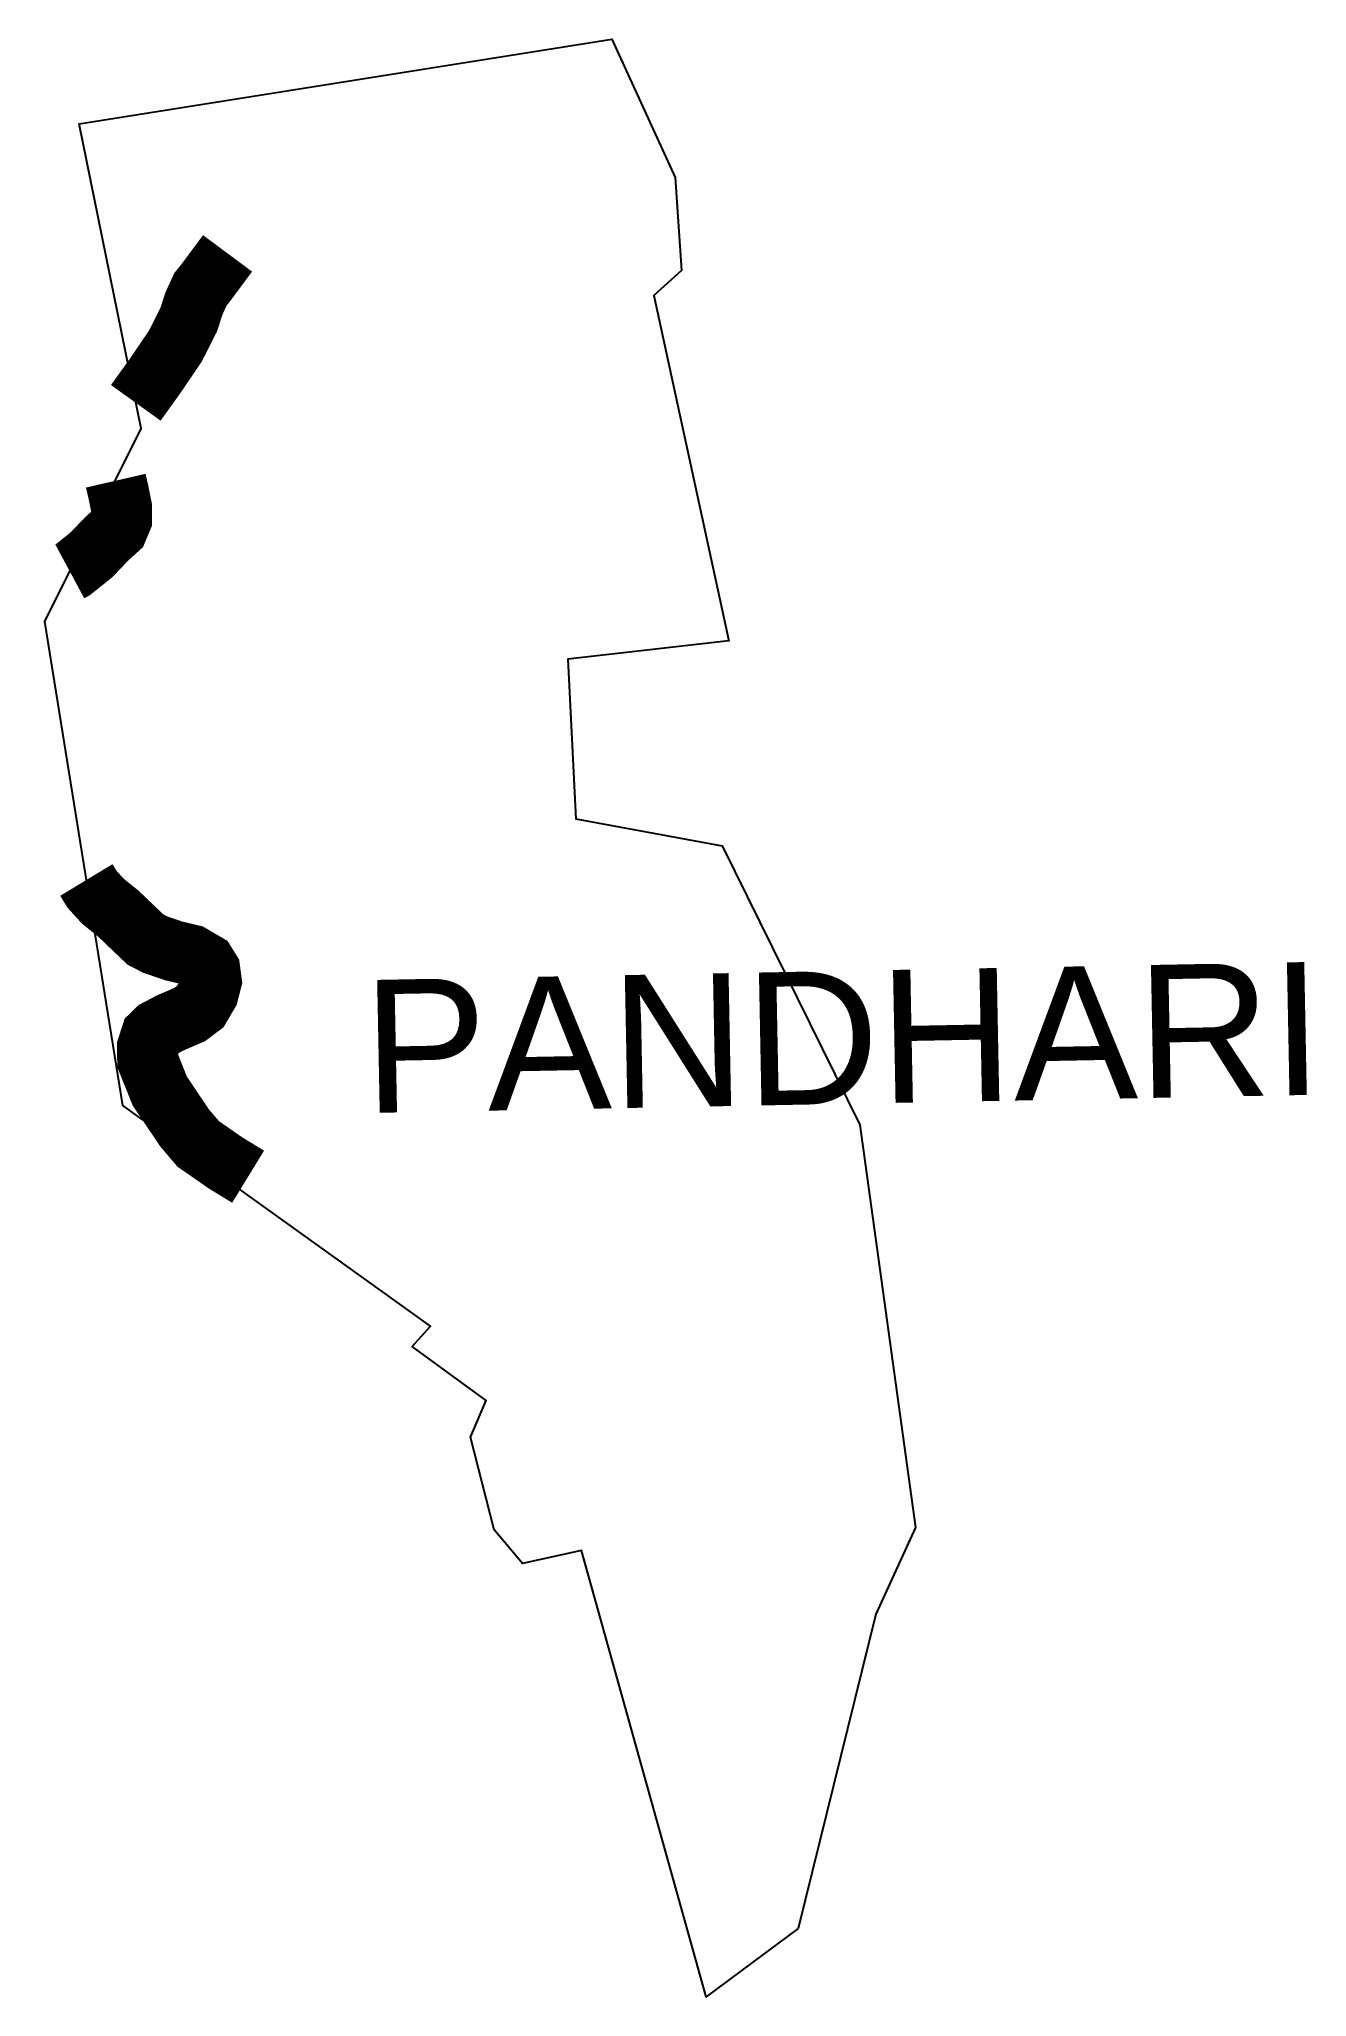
# Model space of a CAD drawing. Header units: metres. Extents: x 297393 to 298430, y 1972229 to 1973830.
import ezdxf

# ---------------------------------------------------------------- set-up
doc = ezdxf.new("R2010")
doc.units = ezdxf.units.M
doc.header["$MEASUREMENT"] = 0
doc.layers.add('NATURALLY PROTECTED', color=3, linetype='Continuous')
doc.layers.add('VILLAGE NAME', color=250, linetype='Continuous')
doc.styles.get("Standard").update_dxf_attribs({"font": 'simplex.shx'})

msp = doc.modelspace()

# ---------------------------------------------------------------- linework, layer by layer
at = {"color": 4, "flags": 128}
for points in [[(297918.8, 1973641), (297896, 1973620.6), (297957.4, 1973338), (297825.6, 1973323), (297832.2, 1973192.5), (297951.9, 1973170.3), (298064.5, 1972942.1), (298110.1, 1972612.6), (298077.7, 1972541.6), (298014.1, 1972284.6), (297939, 1972228.5), (297836.8, 1972593.7), (297788.5, 1972583.1), (297765.4, 1972610.7), (297746, 1972686.6), (297758.9, 1972716.4), (297698.5, 1972760.6), (297713.4, 1972777.3), (297461.8, 1972957.8), (297397.8, 1973353.8), (297476.6, 1973511.7), (297426, 1973761.1), (297861.6, 1973830.4), (297913.4, 1973717.1)], [(297913.4, 1973717.1), (297918.8, 1973641)]]:
    msp.add_lwpolyline(points, dxfattribs=at)
at = {"layer": 'NATURALLY PROTECTED', "const_width": 50, "flags": 128}
for points in [[(297547.4, 1973655.1), (297547.4, 1973655.1), (297547.4, 1973655.1), (297547.4, 1973655.1), (297547.4, 1973655.1), (297547.4, 1973655.1), (297529.4, 1973630.9), (297525.2, 1973625.7), (297519.9, 1973614.1), (297515.6, 1973600.8), (297504.6, 1973579.1), (297487.9, 1973554.5), (297472.3, 1973532.8)], [(297455.9, 1973469.1), (297456.2, 1973467.8), (297458.3, 1973458.9), (297460.6, 1973447.4), (297460.6, 1973437.4), (297457.3, 1973429.5), (297448.2, 1973421.2), (297436.2, 1973408.6), (297420.9, 1973396.3), (297418.3, 1973394.9)], [(297431.9, 1973142.4), (297436.5, 1973134.8), (297445.5, 1973124.9), (297457.8, 1973115.1), (297466.2, 1973107), (297480.3, 1973093.6), (297488.3, 1973089.5), (297503.2, 1973084.4), (297517.8, 1973080.9), (297529.4, 1973074.1), (297532.8, 1973068.6), (297534, 1973059.6), (297531.5, 1973049.8), (297525.1, 1973038.9), (297516.4, 1973032.3), (297500, 1973025.2), (297489.4, 1973019.6), (297485.1, 1973015.4), (297481.9, 1973005.5), (297482.1, 1972994.2), (297492, 1972969.6), (297512.1, 1972939.7), (297523.4, 1972926.4), (297545.4, 1972911.1), (297564.2, 1972899.6)]]:
    msp.add_lwpolyline(points, dxfattribs=at)

# ---------------------------------------------------------------- texts
at = {"layer": 'VILLAGE NAME', "insert": (297657.3, 1973060.4), "char_height": 108.748, "attachment_point": 1, "rotation": 1.1028}
msp.add_mtext_dynamic_manual_height_columns('{\\fArial|b0|i0|c0|p34;PANDHARI}', width=1571.314, gutter_width=543.7, heights=[0], dxfattribs=at)

doc.saveas('drawing.dxf')
